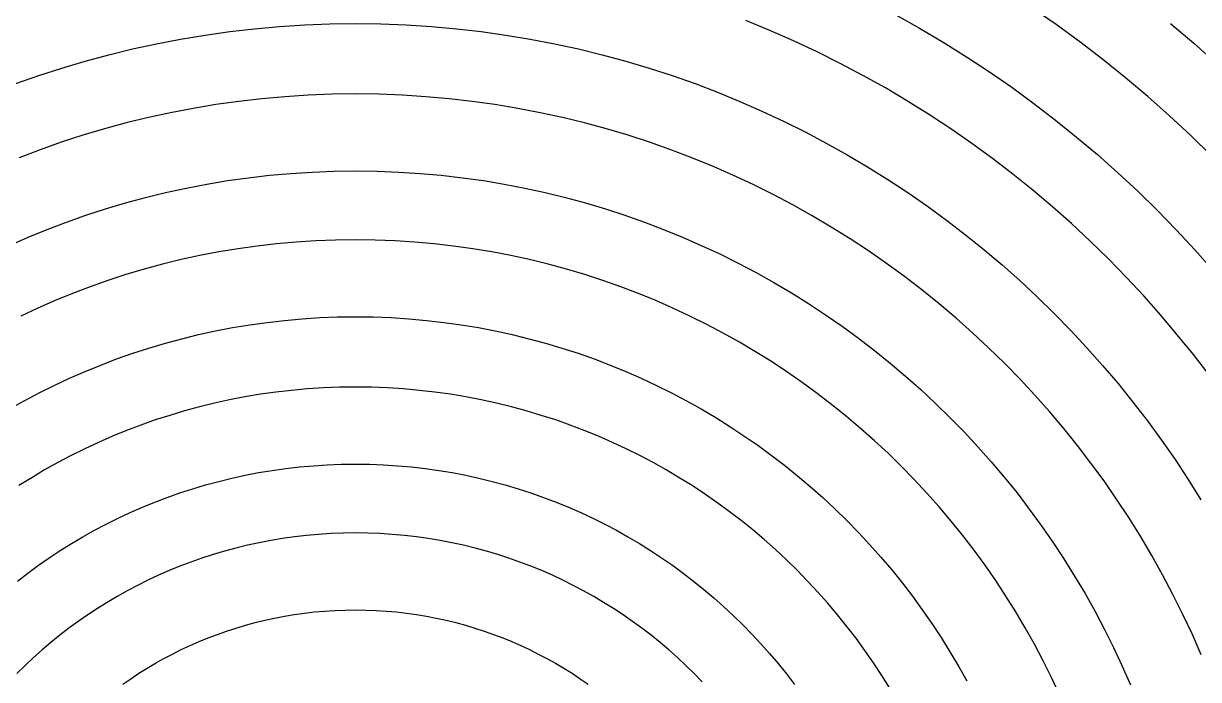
# Model space of a CAD drawing. Extents: x 0 to 82.9, y 0 to 81.
# Drawn here: x 36.19 to 51.45, y 44.82 to 53.34 of the extents above; entities that cross this region are included whole.
import ezdxf

# ---------------------------------------------------------------- set-up
doc = ezdxf.new("R2010")
doc.units = 0
doc.layers.get('0').update_dxf_attribs({"linetype": 'CONTINUOUS'})

msp = doc.modelspace()

# ---------------------------------------------------------------- linework, layer by layer
at = {"color": 0}
for p, q in [((47.5174, 53.4529), (47.8275, 53.279)), ((49.6023, 53.3273), (49.2912, 53.5421)), ((38.8676, 53.2363), (39.1887, 53.2737)), ((39.1887, 53.2737), (39.5139, 53.3026)), ((39.5139, 53.3026), (39.8406, 53.3231)), ((39.8406, 53.3231), (40.1683, 53.3358)), ((40.1683, 53.3358), (40.5007, 53.3396)), ((40.5007, 53.3396), (40.8312, 53.3358)), ((40.8312, 53.3358), (41.1593, 53.3231)), ((41.1593, 53.3231), (41.486, 53.3026)), ((41.486, 53.3026), (41.8112, 53.2737)), ((41.8112, 53.2737), (42.1337, 53.2363)), ((45.8819, 53.25), (45.569, 53.3785)), ((47.8275, 53.279), (48.1348, 53.0987)), ((49.9085, 53.104), (49.6023, 53.3273)), ((51.084, 53.3425), (51.3884, 53.0835)), ((37.9155, 53.0779), (38.2295, 53.1386)), ((38.2295, 53.1386), (38.548, 53.1908)), ((38.548, 53.1908), (38.8676, 53.2363)), ((42.1337, 53.2363), (42.4533, 53.1908)), ((42.4533, 53.1908), (42.7687, 53.1386)), ((42.7687, 53.1386), (43.0844, 53.0779)), ((46.1906, 53.1149), (45.8819, 53.25)), ((46.4951, 52.9731), (46.1906, 53.1149)), ((37.2953, 52.9347), (37.604, 53.0105)), ((37.604, 53.0105), (37.9155, 53.0779)), ((43.0844, 53.0779), (43.3959, 53.0105)), ((43.3959, 53.0105), (43.7046, 52.9347)), ((46.7953, 52.8228), (46.4951, 52.9731)), ((48.1348, 53.0987), (48.4367, 52.9096)), ((50.2073, 52.874), (49.9085, 53.104)), ((51.3884, 53.0835), (51.6876, 52.8175)), ((36.6861, 52.7621), (36.9895, 52.8518)), ((36.9895, 52.8518), (37.2953, 52.9347)), ((43.7046, 52.9347), (44.0104, 52.8518)), ((44.0104, 52.8518), (44.3135, 52.7621)), ((47.0916, 52.6673), (46.7953, 52.8228)), ((48.4367, 52.9096), (48.7331, 52.7142)), ((50.5023, 52.6369), (50.2073, 52.874)), ((36.0895, 52.5597), (36.3859, 52.6644)), ((36.3859, 52.6644), (36.6861, 52.7621)), ((44.3135, 52.7621), (44.614, 52.6644)), ((44.614, 52.6644), (44.9104, 52.5597)), ((47.3823, 52.5032), (47.0916, 52.6673)), ((48.7331, 52.7142), (49.0238, 52.5127)), ((44.9104, 52.5597), (45.2039, 52.4482)), ((47.6705, 52.3325), (47.3823, 52.5032)), ((49.0238, 52.5127), (49.3102, 52.3035)), ((50.7919, 52.3931), (50.5023, 52.6369)), ((39.2825, 52.3642), (38.9834, 52.3296)), ((39.5841, 52.3903), (39.2825, 52.3642)), ((39.8872, 52.4094), (39.5841, 52.3903)), ((40.1934, 52.4221), (39.8872, 52.4094)), ((40.5007, 52.426), (40.1934, 52.4221)), ((40.8079, 52.4221), (40.5007, 52.426)), ((41.1124, 52.4094), (40.8079, 52.4221)), ((41.4154, 52.3903), (41.1124, 52.4094)), ((41.7174, 52.3642), (41.4154, 52.3903)), ((42.0165, 52.3296), (41.7174, 52.3642)), ((45.2039, 52.4482), (45.4932, 52.3296)), ((51.0741, 52.1423), (50.7919, 52.3931)), ((38.3921, 52.2386), (38.1, 52.1822)), ((38.6856, 52.287), (38.3921, 52.2386)), ((38.9834, 52.3296), (38.6856, 52.287)), ((42.3125, 52.287), (42.0165, 52.3296)), ((42.6074, 52.2386), (42.3125, 52.287)), ((42.8995, 52.1822), (42.6074, 52.2386)), ((45.4932, 52.3296), (45.78, 52.2041)), ((45.78, 52.2041), (46.0608, 52.0718)), ((47.9545, 52.1561), (47.6705, 52.3325)), ((49.3102, 52.3035), (49.5914, 52.0869)), ((37.5225, 52.0499), (37.2389, 51.9726)), ((37.8107, 52.1187), (37.5225, 52.0499)), ((38.1, 52.1822), (37.8107, 52.1187)), ((43.1906, 52.1187), (42.8995, 52.1822)), ((43.477, 52.0499), (43.1906, 52.1187)), ((43.761, 51.9726), (43.477, 52.0499)), ((46.0608, 52.0718), (46.3405, 51.9328)), ((48.2328, 51.9726), (47.9545, 52.1561)), ((49.5914, 52.0869), (49.8669, 51.8654)), ((51.35, 51.8844), (51.0741, 52.1423)), ((36.9577, 51.8887), (36.6794, 51.7977)), ((37.2389, 51.9726), (36.9577, 51.8887)), ((44.0422, 51.8887), (43.761, 51.9726)), ((44.3205, 51.7977), (44.0422, 51.8887)), ((46.3405, 51.9328), (46.615, 51.7881)), ((48.5055, 51.7825), (48.2328, 51.9726)), ((36.6794, 51.7977), (36.4035, 51.6999)), ((44.5961, 51.6999), (44.3205, 51.7977)), ((46.615, 51.7881), (46.8863, 51.6364)), ((48.7758, 51.5867), (48.5055, 51.7825)), ((49.8669, 51.8654), (50.1371, 51.6378)), ((51.6199, 51.6199), (51.35, 51.8844)), ((36.4035, 51.6999), (36.1322, 51.5966)), ((44.8677, 51.5966), (44.5961, 51.6999)), ((45.1376, 51.4862), (44.8677, 51.5966)), ((46.8863, 51.6364), (47.1523, 51.478)), ((49.0389, 51.3842), (48.7758, 51.5867)), ((50.1371, 51.6378), (50.4017, 51.4022)), ((45.4021, 51.3704), (45.1376, 51.4862)), ((47.1523, 51.478), (47.4155, 51.314)), ((38.5685, 51.2547), (38.8387, 51.3002)), ((38.8387, 51.3002), (39.11, 51.3373)), ((39.11, 51.3373), (39.3845, 51.369)), ((39.3845, 51.369), (39.6614, 51.3941)), ((39.6614, 51.3941), (39.9383, 51.4117)), ((39.9383, 51.4117), (40.2181, 51.423)), ((40.2181, 51.423), (40.5007, 51.4255)), ((40.5007, 51.4255), (40.7818, 51.423)), ((40.7818, 51.423), (41.0616, 51.4117)), ((41.0616, 51.4117), (41.3399, 51.3941)), ((41.3399, 51.3941), (41.6154, 51.369)), ((41.6154, 51.369), (41.8895, 51.3373)), ((41.8895, 51.3373), (42.1612, 51.3002)), ((42.1612, 51.3002), (42.4311, 51.2547)), ((45.6653, 51.248), (45.4021, 51.3704)), ((47.4155, 51.314), (47.6747, 51.1447)), ((49.2979, 51.1746), (49.0389, 51.3842)), ((50.4017, 51.4022), (50.6607, 51.1609)), ((37.7719, 51.0812), (38.0351, 51.1457)), ((38.0351, 51.1457), (38.3011, 51.2039)), ((38.3011, 51.2039), (38.5685, 51.2547)), ((42.4311, 51.2547), (42.6985, 51.2039)), ((42.6985, 51.2039), (42.9645, 51.1457)), ((42.9645, 51.1457), (43.2262, 51.0812)), ((45.9246, 51.1182), (45.6653, 51.248)), ((47.6747, 51.1447), (47.928, 50.9683)), ((49.5515, 50.9612), (49.2979, 51.1746)), ((50.6607, 51.1609), (50.9143, 50.9143)), ((37.2551, 50.9337), (37.513, 51.011)), ((37.513, 51.011), (37.7719, 51.0812)), ((43.2262, 51.0812), (43.4869, 51.011)), ((43.4869, 51.011), (43.7459, 50.9337)), ((46.1793, 50.9834), (45.9246, 51.1182)), ((46.4316, 50.8427), (46.1793, 50.9834)), ((36.7467, 50.7615), (36.999, 50.8512)), ((36.999, 50.8512), (37.2551, 50.9337)), ((43.7459, 50.9337), (44.0009, 50.8512)), ((44.0009, 50.8512), (44.2528, 50.7615)), ((46.6781, 50.6966), (46.4316, 50.8427)), ((47.928, 50.9683), (48.1774, 50.7848)), ((49.8009, 50.7407), (49.5515, 50.9612)), ((50.9143, 50.9143), (51.1609, 50.6607)), ((36.4973, 50.6663), (36.7467, 50.7615)), ((44.2528, 50.7615), (44.5022, 50.6663)), ((46.9237, 50.5435), (46.6781, 50.6966)), ((48.1774, 50.7848), (48.423, 50.5975)), ((50.0433, 50.5135), (49.8009, 50.7407)), ((36.008, 50.4582), (36.2507, 50.5658)), ((36.2507, 50.5658), (36.4973, 50.6663)), ((39.9852, 50.5174), (39.7288, 50.5008)), ((40.2414, 50.5273), (39.9852, 50.5174)), ((40.5007, 50.5312), (40.2414, 50.5273)), ((40.7582, 50.5273), (40.5007, 50.5312)), ((41.0161, 50.5174), (40.7582, 50.5273)), ((41.2708, 50.5008), (41.0161, 50.5174)), ((44.5022, 50.6663), (44.7492, 50.5658)), ((44.7492, 50.5658), (44.9915, 50.4582)), ((47.1632, 50.3865), (46.9237, 50.5435)), ((48.423, 50.5975), (48.6625, 50.4045)), ((51.1609, 50.6607), (51.4022, 50.4017)), ((38.7269, 50.3742), (38.4803, 50.3273)), ((38.9749, 50.4155), (38.7269, 50.3742)), ((39.2247, 50.45), (38.9749, 50.4155)), ((39.4751, 50.479), (39.2247, 50.45)), ((39.7288, 50.5008), (39.4751, 50.479)), ((41.5244, 50.479), (41.2708, 50.5008)), ((41.7752, 50.45), (41.5244, 50.479)), ((42.0261, 50.4155), (41.7752, 50.45)), ((42.2727, 50.3742), (42.0261, 50.4155)), ((42.5178, 50.3273), (42.2727, 50.3742)), ((44.9915, 50.4582), (45.2328, 50.3467)), ((47.3989, 50.2225), (47.1632, 50.3865)), ((48.6625, 50.4045), (48.8982, 50.2045)), ((50.2818, 50.2818), (50.0433, 50.5135)), ((51.4022, 50.4017), (51.6364, 50.1371)), ((37.9952, 50.2144), (37.7567, 50.1495)), ((38.2379, 50.2737), (37.9952, 50.2144)), ((38.4803, 50.3273), (38.2379, 50.2737)), ((42.762, 50.2737), (42.5178, 50.3273)), ((43.0029, 50.2144), (42.762, 50.2737)), ((43.2428, 50.1495), (43.0029, 50.2144)), ((45.2328, 50.3467), (45.4699, 50.2281)), ((45.4699, 50.2281), (45.7041, 50.1054)), ((47.6306, 50.0532), (47.3989, 50.2225)), ((50.5135, 50.0433), (50.2818, 50.2818)), ((37.5197, 50.0793), (37.2854, 50.0034)), ((37.7567, 50.1495), (37.5197, 50.0793)), ((43.4799, 50.0793), (43.2428, 50.1495)), ((43.7141, 50.0034), (43.4799, 50.0793)), ((45.7041, 50.1054), (45.9341, 49.9759)), ((48.8982, 50.2045), (49.1285, 50.0006)), ((37.054, 49.9209), (36.8254, 49.8341)), ((37.2854, 50.0034), (37.054, 49.9209)), ((43.9455, 49.9209), (43.7141, 50.0034)), ((44.1745, 49.8341), (43.9455, 49.9209)), ((45.9341, 49.9759), (46.1617, 49.8408)), ((47.8578, 49.8796), (47.6306, 50.0532)), ((49.1285, 50.0006), (49.3543, 49.79)), ((50.7393, 49.8009), (50.5135, 50.0433)), ((36.8254, 49.8341), (36.5993, 49.7417)), ((44.4003, 49.7417), (44.1745, 49.8341)), ((46.1617, 49.8408), (46.3846, 49.7018)), ((48.0811, 49.699), (47.8578, 49.8796)), ((49.3543, 49.79), (49.5748, 49.5748)), ((50.9598, 49.5515), (50.7393, 49.8009)), ((36.3746, 49.6439), (36.1541, 49.5406)), ((36.5993, 49.7417), (36.3746, 49.6439)), ((44.6236, 49.6439), (44.4003, 49.7417)), ((44.8441, 49.5406), (44.6236, 49.6439)), ((46.3846, 49.7018), (46.6037, 49.5572)), ((48.3002, 49.5141), (48.0811, 49.699)), ((39.1266, 49.4273), (39.3513, 49.4577)), ((39.3513, 49.4577), (39.5774, 49.4841)), ((39.5774, 49.4841), (39.806, 49.5046)), ((39.806, 49.5046), (40.036, 49.5198)), ((40.036, 49.5198), (40.2678, 49.5282)), ((40.2678, 49.5282), (40.5007, 49.5307)), ((40.5007, 49.5307), (40.7321, 49.5282)), ((40.7321, 49.5282), (40.9635, 49.5198)), ((40.9635, 49.5198), (41.1939, 49.5046)), ((41.1939, 49.5046), (41.4211, 49.4841)), ((41.4211, 49.4841), (41.6486, 49.4577)), ((41.6486, 49.4577), (41.873, 49.4273)), ((45.0617, 49.4316), (44.8441, 49.5406)), ((46.6037, 49.5572), (46.8203, 49.4069)), ((48.514, 49.324), (48.3002, 49.5141)), ((49.5748, 49.5748), (49.79, 49.3543)), ((51.1746, 49.2979), (50.9598, 49.5515)), ((38.2461, 49.2457), (38.4623, 49.2993)), ((38.4623, 49.2993), (38.6814, 49.3476)), ((38.6814, 49.3476), (38.9033, 49.3903)), ((38.9033, 49.3903), (39.1266, 49.4273)), ((41.873, 49.4273), (42.0963, 49.3903)), ((42.0963, 49.3903), (42.3168, 49.3476)), ((42.3168, 49.3476), (42.5372, 49.2993)), ((42.5372, 49.2993), (42.7535, 49.2457)), ((45.2769, 49.3187), (45.0617, 49.4316)), ((45.4889, 49.2002), (45.2769, 49.3187)), ((46.8203, 49.4069), (47.0323, 49.2524)), ((48.7232, 49.1285), (48.514, 49.324)), ((49.79, 49.3543), (50.0006, 49.1285)), ((51.3842, 49.0389), (51.1746, 49.2979)), ((37.8174, 49.1243), (38.0312, 49.1878)), ((38.0312, 49.1878), (38.2461, 49.2457)), ((42.7535, 49.2457), (42.9701, 49.1878)), ((42.9701, 49.1878), (43.1821, 49.1243)), ((45.6971, 49.076), (45.4889, 49.2002)), ((47.0323, 49.2524), (47.2405, 49.0926)), ((37.3987, 48.9825), (37.6068, 49.0569)), ((37.6068, 49.0569), (37.8174, 49.1243)), ((43.1821, 49.1243), (43.3931, 49.0569)), ((43.3931, 49.0569), (43.6026, 48.9825)), ((45.9024, 48.9479), (45.6971, 49.076)), ((47.2405, 49.0926), (47.4458, 48.9271)), ((48.9285, 48.9285), (48.7232, 49.1285)), ((50.0006, 49.1285), (50.2045, 48.8982)), ((51.5867, 48.7758), (51.3842, 49.0389)), ((36.988, 48.8213), (37.192, 48.9038)), ((37.192, 48.9038), (37.3987, 48.9825)), ((43.6026, 48.9825), (43.8079, 48.9038)), ((43.8079, 48.9038), (44.0119, 48.8213)), ((46.1038, 48.8156), (45.9024, 48.9479)), ((47.4458, 48.9271), (47.6458, 48.7578)), ((49.1285, 48.7246), (48.9285, 48.9285)), ((50.2045, 48.8982), (50.4045, 48.6625)), ((36.5883, 48.6392), (36.7866, 48.7317)), ((36.7866, 48.7317), (36.988, 48.8213)), ((44.0119, 48.8213), (44.2129, 48.7317)), ((44.2129, 48.7317), (44.4115, 48.6392)), ((46.3035, 48.6777), (46.1038, 48.8156)), ((47.6458, 48.7578), (47.8427, 48.5842)), ((49.324, 48.514), (49.1285, 48.7246)), ((36.1982, 48.4396), (36.3911, 48.5415)), ((36.3911, 48.5415), (36.5883, 48.6392)), ((39.467, 48.551), (39.2659, 48.5235)), ((39.6709, 48.5743), (39.467, 48.551)), ((39.8762, 48.5937), (39.6709, 48.5743)), ((40.083, 48.6061), (39.8762, 48.5937)), ((40.2911, 48.6145), (40.083, 48.6061)), ((40.5007, 48.617), (40.2911, 48.6145)), ((40.7088, 48.6145), (40.5007, 48.617)), ((40.9166, 48.6061), (40.7088, 48.6145)), ((41.1233, 48.5937), (40.9166, 48.6061)), ((41.3286, 48.5743), (41.1233, 48.5937)), ((41.5325, 48.551), (41.3286, 48.5743)), ((41.7354, 48.5235), (41.5325, 48.551)), ((44.4115, 48.6392), (44.607, 48.5415)), ((44.607, 48.5415), (44.8014, 48.4396)), ((46.4979, 48.5359), (46.3035, 48.6777)), ((46.6894, 48.3884), (46.4979, 48.5359)), ((47.8427, 48.5842), (48.0342, 48.405)), ((50.4045, 48.6625), (50.5975, 48.423)), ((36.008, 48.3334), (36.1982, 48.4396)), ((38.669, 48.4092), (38.4736, 48.3609)), ((38.8662, 48.4519), (38.669, 48.4092)), ((39.0645, 48.4904), (38.8662, 48.4519)), ((39.2659, 48.5235), (39.0645, 48.4904)), ((41.935, 48.4904), (41.7354, 48.5235)), ((42.1337, 48.4519), (41.935, 48.4904)), ((42.3305, 48.4092), (42.1337, 48.4519)), ((42.5263, 48.3609), (42.3305, 48.4092)), ((44.8014, 48.4396), (44.9915, 48.3334)), ((46.8768, 48.2367), (46.6894, 48.3884)), ((48.0342, 48.405), (48.2215, 48.2215)), ((49.5141, 48.3002), (49.324, 48.514)), ((50.5975, 48.423), (50.7862, 48.1774)), ((38.0891, 48.2505), (37.8989, 48.1902)), ((38.2806, 48.3087), (38.0891, 48.2505)), ((38.4736, 48.3609), (38.2806, 48.3087)), ((42.7193, 48.3087), (42.5263, 48.3609)), ((42.9108, 48.2505), (42.7193, 48.3087)), ((43.101, 48.1902), (42.9108, 48.2505)), ((44.9915, 48.3334), (45.1788, 48.2215)), ((47.0598, 48.0811), (46.8768, 48.2367)), ((49.699, 48.0811), (49.5141, 48.3002)), ((37.7112, 48.1238), (37.5267, 48.0522)), ((37.8989, 48.1902), (37.7112, 48.1238)), ((43.2883, 48.1238), (43.101, 48.1902)), ((43.4728, 48.0522), (43.2883, 48.1238)), ((45.1788, 48.2215), (45.3637, 48.1058)), ((45.3637, 48.1058), (45.5454, 47.9859)), ((47.2405, 47.9213), (47.0598, 48.0811)), ((48.2215, 48.2215), (48.405, 48.0342)), ((49.8796, 47.8578), (49.699, 48.0811)), ((50.7862, 48.1774), (50.9683, 47.928)), ((37.3433, 47.9778), (37.163, 47.8991)), ((37.5267, 48.0522), (37.3433, 47.9778)), ((43.6563, 47.9778), (43.4728, 48.0522)), ((43.8369, 47.8991), (43.6563, 47.9778)), ((45.5454, 47.9859), (45.7246, 47.8621)), ((47.4169, 47.7573), (47.2405, 47.9213)), ((48.405, 48.0342), (48.5842, 47.8427)), ((50.9683, 47.928), (51.1447, 47.6747)), ((36.9838, 47.8151), (36.8074, 47.7284)), ((37.163, 47.8991), (36.9838, 47.8151)), ((44.0161, 47.8151), (43.8369, 47.8991)), ((44.1925, 47.7284), (44.0161, 47.8151)), ((45.7246, 47.8621), (45.8996, 47.734)), ((48.5842, 47.8427), (48.7578, 47.6458)), ((50.0532, 47.6306), (49.8796, 47.8578)), ((36.6339, 47.6359), (36.4628, 47.541)), ((36.8074, 47.7284), (36.6339, 47.6359)), ((40.3158, 47.6141), (40.5007, 47.6169)), ((40.5007, 47.6169), (40.6823, 47.6141)), ((44.366, 47.6359), (44.1925, 47.7284)), ((44.5368, 47.541), (44.366, 47.6359)), ((45.8996, 47.734), (46.0721, 47.6031)), ((47.589, 47.589), (47.4169, 47.7573)), ((48.7578, 47.6458), (48.9271, 47.4458)), ((50.2225, 47.3989), (50.0532, 47.6306)), ((51.1447, 47.6747), (51.314, 47.4155)), ((36.4628, 47.541), (36.2948, 47.4405)), ((38.8952, 47.4349), (39.0673, 47.4719)), ((39.0673, 47.4719), (39.2409, 47.5065)), ((39.2409, 47.5065), (39.4173, 47.5354)), ((39.4173, 47.5354), (39.5951, 47.5601)), ((39.5951, 47.5601), (39.7729, 47.5809)), ((39.7729, 47.5809), (39.9535, 47.5961)), ((39.9535, 47.5961), (40.1341, 47.6084)), ((40.1341, 47.6084), (40.3158, 47.6141)), ((40.6823, 47.6141), (40.8658, 47.6084)), ((40.8658, 47.6084), (41.0464, 47.5961)), ((41.0464, 47.5961), (41.2267, 47.5809)), ((41.2267, 47.5809), (41.4045, 47.5601)), ((41.4045, 47.5601), (41.5823, 47.5354)), ((41.5823, 47.5354), (41.7572, 47.5065)), ((41.7572, 47.5065), (41.9322, 47.4719)), ((41.9322, 47.4719), (42.1047, 47.4349)), ((44.7065, 47.4405), (44.5368, 47.541)), ((46.0721, 47.6031), (46.2414, 47.4666)), ((46.2414, 47.4666), (46.4069, 47.3258)), ((47.7573, 47.4169), (47.589, 47.589)), ((36.2948, 47.4405), (36.128, 47.3371)), ((38.3865, 47.2969), (38.5533, 47.3467)), ((38.5533, 47.3467), (38.7244, 47.3922)), ((38.7244, 47.3922), (38.8952, 47.4349)), ((42.1047, 47.4349), (42.2769, 47.3922)), ((42.2769, 47.3922), (42.4462, 47.3467)), ((42.4462, 47.3467), (42.6145, 47.2969)), ((44.8716, 47.3371), (44.7065, 47.4405)), ((45.0342, 47.2295), (44.8716, 47.3371)), ((46.4069, 47.3258), (46.5695, 47.1826)), ((47.9213, 47.2405), (47.7573, 47.4169)), ((48.9271, 47.4458), (49.0926, 47.2419)), ((50.3851, 47.1632), (50.2225, 47.3989)), ((51.314, 47.4155), (51.478, 47.1537)), ((37.8933, 47.1234), (38.0559, 47.184)), ((38.0559, 47.184), (38.2199, 47.2433)), ((38.2199, 47.2433), (38.3865, 47.2969)), ((42.6145, 47.2969), (42.7799, 47.2433)), ((42.7799, 47.2433), (42.9436, 47.184)), ((42.9436, 47.184), (43.1063, 47.1234)), ((45.1954, 47.1177), (45.0342, 47.2295)), ((46.5695, 47.1826), (46.7279, 47.0352)), ((48.0811, 47.0598), (47.9213, 47.2405)), ((49.0926, 47.2419), (49.2524, 47.0323)), ((50.5435, 46.9237), (50.3851, 47.1632)), ((37.5737, 46.9868), (37.7321, 47.0574)), ((37.7321, 47.0574), (37.8933, 47.1234)), ((43.1063, 47.1234), (43.2675, 47.0574)), ((43.2675, 47.0574), (43.4262, 46.9868)), ((45.3538, 47.002), (45.1954, 47.1177)), ((46.7279, 47.0352), (46.8824, 46.8824)), ((48.2367, 46.8768), (48.0811, 47.0598)), ((49.2524, 47.0323), (49.4069, 46.8203)), ((37.2622, 46.8369), (37.4163, 46.9138)), ((37.4163, 46.9138), (37.5737, 46.9868)), ((43.4262, 46.9868), (43.5818, 46.9138)), ((43.5818, 46.9138), (43.7374, 46.8369)), ((45.5083, 46.8835), (45.3538, 47.002)), ((45.66, 46.761), (45.5083, 46.8835)), ((46.8824, 46.8824), (47.0337, 46.7279)), ((48.3884, 46.6894), (48.2367, 46.8768)), ((50.6966, 46.6796), (50.5435, 46.9237)), ((36.9605, 46.6729), (37.1105, 46.7568)), ((37.1105, 46.7568), (37.2622, 46.8369)), ((40.0209, 46.7046), (39.8653, 46.6908)), ((40.1796, 46.7141), (40.0209, 46.7046)), ((40.3394, 46.7212), (40.1796, 46.7141)), ((40.5007, 46.7222), (40.3394, 46.7212)), ((40.6605, 46.7212), (40.5007, 46.7222)), ((40.8203, 46.7141), (40.6605, 46.7212)), ((40.9773, 46.7046), (40.8203, 46.7141)), ((41.1357, 46.6908), (40.9773, 46.7046)), ((43.7374, 46.8369), (43.8891, 46.7568)), ((43.8891, 46.7568), (44.0394, 46.6729)), ((45.8089, 46.6355), (45.66, 46.761)), ((47.0337, 46.7279), (47.1826, 46.5695)), ((49.4069, 46.8203), (49.5572, 46.6037)), ((36.667, 46.4936), (36.8131, 46.5847)), ((36.8131, 46.5847), (36.9605, 46.6729)), ((39.0962, 46.5624), (38.946, 46.5268)), ((39.2479, 46.5956), (39.0962, 46.5624)), ((39.3996, 46.6259), (39.2479, 46.5956)), ((39.5538, 46.6506), (39.3996, 46.6259)), ((39.7083, 46.6729), (39.5538, 46.6506)), ((39.8653, 46.6908), (39.7083, 46.6729)), ((41.2916, 46.6729), (41.1357, 46.6908)), ((41.4457, 46.6506), (41.2916, 46.6729)), ((41.6003, 46.6259), (41.4457, 46.6506)), ((41.753, 46.5956), (41.6003, 46.6259)), ((41.9033, 46.5624), (41.753, 46.5956)), ((42.0536, 46.5268), (41.9033, 46.5624)), ((44.0394, 46.6729), (44.1882, 46.5847)), ((44.1882, 46.5847), (44.3329, 46.4936)), ((45.955, 46.506), (45.8089, 46.6355)), ((47.1826, 46.5695), (47.3258, 46.4069)), ((48.5345, 46.4979), (48.3884, 46.6894)), ((49.5572, 46.6037), (49.7018, 46.3846)), ((50.8427, 46.4316), (50.6966, 46.6796)), ((36.383, 46.3021), (36.5234, 46.3998)), ((36.5234, 46.3998), (36.667, 46.4936)), ((38.505, 46.3959), (38.3618, 46.3448)), ((38.651, 46.4425), (38.505, 46.3959)), ((38.7985, 46.4855), (38.651, 46.4425)), ((38.946, 46.5268), (38.7985, 46.4855)), ((42.2025, 46.4855), (42.0536, 46.5268)), ((42.3485, 46.4425), (42.2025, 46.4855)), ((42.4931, 46.3959), (42.3485, 46.4425)), ((42.6364, 46.3448), (42.4931, 46.3959)), ((44.3329, 46.4936), (44.4761, 46.3998)), ((44.4761, 46.3998), (44.6169, 46.3021)), ((46.0982, 46.3737), (45.955, 46.506)), ((47.3258, 46.4069), (47.4666, 46.2414)), ((48.6777, 46.3035), (48.5345, 46.4979)), ((50.9834, 46.1793), (50.8427, 46.4316)), ((36.2437, 46.2015), (36.383, 46.3021)), ((38.2199, 46.2897), (38.0792, 46.2333)), ((38.3618, 46.3448), (38.2199, 46.2897)), ((42.7799, 46.2897), (42.6364, 46.3448)), ((42.9189, 46.2333), (42.7799, 46.2897)), ((44.6169, 46.3021), (44.7559, 46.2015)), ((46.2372, 46.2372), (46.0982, 46.3737)), ((47.4666, 46.2414), (47.6031, 46.0721)), ((48.8156, 46.1049), (48.6777, 46.3035)), ((49.7018, 46.3846), (49.8408, 46.1617)), ((36.1086, 46.0968), (36.2437, 46.2015)), ((37.8037, 46.1077), (37.6686, 46.0403)), ((37.9416, 46.1726), (37.8037, 46.1077)), ((38.0792, 46.2333), (37.9416, 46.1726)), ((43.0583, 46.1726), (42.9189, 46.2333)), ((43.1945, 46.1077), (43.0583, 46.1726)), ((43.3296, 46.0403), (43.1945, 46.1077)), ((44.7559, 46.2015), (44.891, 46.0968)), ((44.891, 46.0968), (45.0247, 45.9892)), ((46.3723, 46.0982), (46.2372, 46.2372)), ((46.506, 45.955), (46.3723, 46.0982)), ((48.9479, 45.9024), (48.8156, 46.1049)), ((49.8408, 46.1617), (49.9759, 45.9341)), ((51.1182, 45.9246), (50.9834, 46.1793)), ((37.5363, 45.9701), (37.404, 45.8971)), ((37.6686, 46.0403), (37.5363, 45.9701)), ((43.4633, 45.9701), (43.3296, 46.0403)), ((43.5942, 45.8971), (43.4633, 45.9701)), ((45.0247, 45.9892), (45.1556, 45.8791)), ((46.6355, 45.8089), (46.506, 45.955)), ((47.6031, 46.0721), (47.734, 45.8996)), ((37.2759, 45.8212), (37.1493, 45.7412)), ((37.404, 45.8971), (37.2759, 45.8212)), ((43.7236, 45.8212), (43.5942, 45.8971)), ((43.852, 45.7412), (43.7236, 45.8212)), ((45.1556, 45.8791), (45.2822, 45.7659)), ((46.761, 45.66), (46.6355, 45.8089)), ((47.734, 45.8996), (47.8621, 45.7246)), ((49.076, 45.6971), (48.9479, 45.9024)), ((49.9759, 45.9341), (50.1054, 45.7041)), ((51.248, 45.6653), (51.1182, 45.9246)), ((37.0223, 45.6586), (36.8998, 45.5732)), ((37.1493, 45.7412), (37.0223, 45.6586)), ((39.449, 45.6159), (39.5774, 45.6406)), ((39.5774, 45.6406), (39.7055, 45.6629)), ((39.7055, 45.6629), (39.8364, 45.6805)), ((39.8364, 45.6805), (39.9658, 45.6957)), ((39.9658, 45.6957), (40.0981, 45.7066)), ((40.0981, 45.7066), (40.2318, 45.7165)), ((40.2318, 45.7165), (40.3655, 45.7207)), ((40.3655, 45.7207), (40.5007, 45.7232)), ((40.5007, 45.7232), (40.6344, 45.7207)), ((40.6344, 45.7207), (40.7677, 45.7165)), ((40.7677, 45.7165), (40.9014, 45.7066)), ((40.9014, 45.7066), (41.0323, 45.6957)), ((41.0323, 45.6957), (41.1649, 45.6805)), ((41.1649, 45.6805), (41.2944, 45.6629)), ((41.2944, 45.6629), (41.4239, 45.6406)), ((41.4239, 45.6406), (41.5505, 45.6159)), ((43.9759, 45.6586), (43.852, 45.7412)), ((44.1, 45.5732), (43.9759, 45.6586)), ((45.2822, 45.7659), (45.4078, 45.6487)), ((45.4078, 45.6487), (45.5302, 45.5302)), ((46.8835, 45.5083), (46.761, 45.66)), ((47.8621, 45.7246), (47.9859, 45.5454)), ((49.2002, 45.4889), (49.076, 45.6971)), ((50.1054, 45.7041), (50.2281, 45.4699)), ((51.3704, 45.4021), (51.248, 45.6653)), ((36.7785, 45.4851), (36.66, 45.394)), ((36.8998, 45.5732), (36.7785, 45.4851)), ((38.8264, 45.4477), (38.9488, 45.4875)), ((38.9488, 45.4875), (39.0715, 45.5249)), ((39.0715, 45.5249), (39.1954, 45.5581)), ((39.1954, 45.5581), (39.3224, 45.5884)), ((39.3224, 45.5884), (39.449, 45.6159)), ((41.5505, 45.6159), (41.6775, 45.5884)), ((41.6775, 45.5884), (41.8028, 45.5581)), ((41.8028, 45.5581), (41.9283, 45.5249)), ((41.9283, 45.5249), (42.0508, 45.4875)), ((42.0508, 45.4875), (42.1735, 45.4477)), ((44.2214, 45.4851), (44.1, 45.5732)), ((44.3399, 45.394), (44.2214, 45.4851)), ((45.5302, 45.5302), (45.6487, 45.4078)), ((47.002, 45.3538), (46.8835, 45.5083)), ((47.9859, 45.5454), (48.1058, 45.3637)), ((49.3187, 45.2769), (49.2002, 45.4889)), ((36.66, 45.394), (36.5442, 45.2988)), ((38.4694, 45.3111), (38.5865, 45.3595)), ((38.5865, 45.3595), (38.7064, 45.405)), ((38.7064, 45.405), (38.8264, 45.4477)), ((42.1735, 45.4477), (42.2935, 45.405)), ((42.2935, 45.405), (42.4134, 45.3595)), ((42.4134, 45.3595), (42.5305, 45.3111)), ((44.4556, 45.2988), (44.3399, 45.394)), ((45.6487, 45.4078), (45.7659, 45.2822)), ((47.1177, 45.1954), (47.002, 45.3538)), ((48.1058, 45.3637), (48.2215, 45.1788)), ((50.2281, 45.4699), (50.3467, 45.2328)), ((51.4862, 45.1376), (51.3704, 45.4021)), ((36.4299, 45.2039), (36.3181, 45.1044)), ((36.5442, 45.2988), (36.4299, 45.2039)), ((38.1247, 45.1499), (38.2379, 45.2067)), ((38.2379, 45.2067), (38.3536, 45.2603)), ((38.3536, 45.2603), (38.4694, 45.3111)), ((42.5305, 45.3111), (42.6477, 45.2603)), ((42.6477, 45.2603), (42.762, 45.2067)), ((42.762, 45.2067), (42.8748, 45.1499)), ((44.5699, 45.2039), (44.4556, 45.2988)), ((44.6814, 45.1044), (44.5699, 45.2039)), ((45.7659, 45.2822), (45.8791, 45.1556)), ((47.2295, 45.0342), (47.1177, 45.1954)), ((48.2215, 45.1788), (48.3334, 44.9915)), ((49.4316, 45.0617), (49.3187, 45.2769)), ((50.3467, 45.2328), (50.4582, 44.9915)), ((36.3181, 45.1044), (36.2095, 45.0025)), ((37.7941, 44.9654), (37.9017, 45.0303)), ((37.9017, 45.0303), (38.0132, 45.0906)), ((38.0132, 45.0906), (38.1247, 45.1499)), ((42.8748, 45.1499), (42.9877, 45.0906)), ((42.9877, 45.0906), (43.0967, 45.0303)), ((43.0967, 45.0303), (43.2058, 44.9654)), ((44.7904, 45.0025), (44.6814, 45.1044)), ((45.8791, 45.1556), (45.9892, 45.0247)), ((45.9892, 45.0247), (46.0968, 44.891)), ((47.3371, 44.8716), (47.2295, 45.0342)), ((49.5406, 44.8441), (49.4316, 45.0617)), ((36.2095, 45.0025), (36.1019, 44.898)), ((37.5818, 44.8289), (37.6865, 44.8991)), ((37.6865, 44.8991), (37.7941, 44.9654)), ((43.2058, 44.9654), (43.313, 44.8991)), ((43.313, 44.8991), (43.4178, 44.8289)), ((44.898, 44.898), (44.7904, 45.0025)), ((45.0025, 44.7904), (44.898, 44.898)), ((46.0968, 44.891), (46.2015, 44.7559)), ((47.4405, 44.7065), (47.3371, 44.8716)), ((48.3334, 44.9915), (48.4396, 44.8014)), ((50.4582, 44.9915), (50.5658, 44.7492)), ((37.4784, 44.7573), (37.5818, 44.8289)), ((43.4178, 44.8289), (43.5211, 44.7573)), ((49.6439, 44.6236), (49.5406, 44.8441))]:
    msp.add_line(p, q, dxfattribs=at)

doc.saveas('drawing.dxf')
